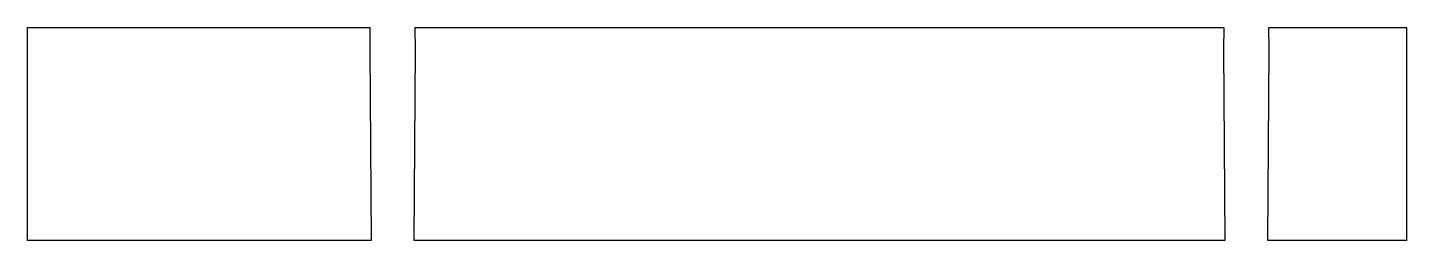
# Model space of a CAD drawing. Header units: metres. Extents: x -18.5 to 13.8, y -1.1 to 46.5.
# Drawn here: x -18.55 to 13.75, y 41.5 to 46.5 of the extents above.
import ezdxf

# ---------------------------------------------------------------- set-up
doc = ezdxf.new("R2010")
doc.units = ezdxf.units.M

msp = doc.modelspace()

# ---------------------------------------------------------------- linework, layer by layer
for p, q in [((-18.55, 45.955), (-18.55, 46.5)), ((-18.55, 46.5), (-18.183, 46.5)), ((-18.183, 46.5), (-17.361, 46.5)), ((-17.361, 46.5), (-11.982, 46.5)), ((-11.982, 46.5), (-11.728, 46.5)), ((-11.728, 46.5), (-11.391, 46.5)), ((-11.391, 46.5), (-10.99, 46.5)), ((-10.99, 46.5), (-10.556, 46.5)), ((-10.556, 46.5), (-10.529, 46.5)), ((-10.529, 46.5), (-10.534, 45.986)), ((-9.466, 45.986), (-9.471, 46.5)), ((-9.471, 46.5), (-9.452, 46.5)), ((-9.452, 46.5), (-9.268, 46.5)), ((-9.268, 46.5), (-8.586, 46.5)), ((-8.586, 46.5), (-7.633, 46.5)), ((-7.633, 46.5), (9.107, 46.5)), ((9.107, 46.5), (9.226, 46.5)), ((9.226, 46.5), (9.451, 46.5)), ((9.451, 46.5), (9.471, 46.5)), ((9.471, 46.5), (9.466, 45.986)), ((10.534, 45.986), (10.529, 46.5)), ((10.529, 46.5), (10.555, 46.5)), ((10.555, 46.5), (10.948, 46.5)), ((10.948, 46.5), (11.295, 46.5)), ((11.295, 46.5), (11.569, 46.5)), ((11.295, 46.5), (11.295, 46.5)), ((11.569, 46.5), (11.758, 46.5)), ((11.758, 46.5), (13.75, 46.5)), ((13.75, 46.5), (13.75, 41.905)), ((-18.55, 45.927), (-18.55, 45.955)), ((-18.55, 45.867), (-18.55, 45.927)), ((-18.55, 45.779), (-18.55, 45.867)), ((-10.534, 45.986), (-10.505, 41.5)), ((-9.495, 41.5), (-9.466, 45.986)), ((9.466, 45.986), (9.495, 41.5)), ((10.505, 41.5), (10.534, 45.986)), ((-18.55, 45.665), (-18.55, 45.779)), ((-18.55, 41.905), (-18.55, 45.665)), ((-18.55, 41.54), (-18.55, 41.905)), ((13.75, 41.905), (13.75, 41.5)), ((-18.55, 41.5), (-18.55, 41.54)), ((-17.242, 41.5), (-18.55, 41.5)), ((-17.047, 41.5), (-17.242, 41.5)), ((-16.733, 41.5), (-17.047, 41.5)), ((-16.227, 41.5), (-16.733, 41.5)), ((-15.406, 41.5), (-16.227, 41.5)), ((-14.065, 41.5), (-15.406, 41.5)), ((-15.406, 41.5), (-15.406, 41.5)), ((-11.462, 41.5), (-14.065, 41.5)), ((-10.943, 41.5), (-11.462, 41.5)), ((-10.505, 41.5), (-10.943, 41.5)), ((-9.057, 41.5), (-9.495, 41.5)), ((-8.538, 41.5), (-9.057, 41.5)), ((-8.257, 41.5), (-8.538, 41.5)), ((0.716, 41.5), (-8.257, 41.5)), ((8.257, 41.5), (0.716, 41.5)), ((8.538, 41.5), (8.257, 41.5)), ((9.057, 41.5), (8.538, 41.5)), ((9.495, 41.5), (9.057, 41.5)), ((9.495, 41.5), (9.495, 41.5)), ((10.943, 41.5), (10.505, 41.5)), ((11.206, 41.5), (10.943, 41.5)), ((12.127, 41.5), (11.206, 41.5)), ((12.678, 41.5), (12.127, 41.5)), ((12.992, 41.5), (12.678, 41.5)), ((13.17, 41.5), (12.992, 41.5)), ((13.267, 41.5), (13.17, 41.5)), ((13.75, 41.5), (13.267, 41.5))]:
    msp.add_line(p, q)

doc.saveas('drawing.dxf')
